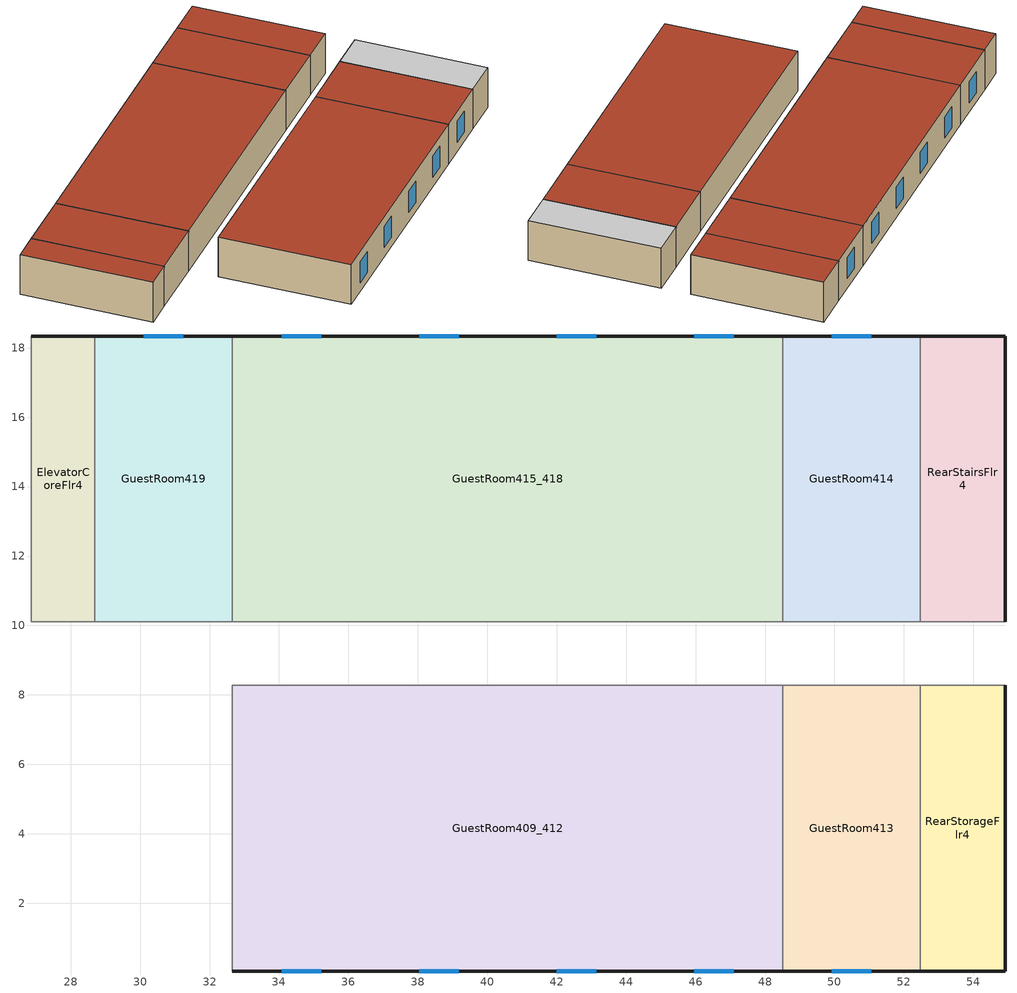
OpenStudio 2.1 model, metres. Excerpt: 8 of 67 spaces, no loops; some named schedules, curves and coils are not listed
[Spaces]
GuestRoom413
 floor to GuestRoom313: 52.47,8.28 52.47,0.05 48.51,0.05 48.51,8.28 z8.84
 wall outside: 48.51,0.05 52.47,0.05 z8.84:11.58
 wall to GuestRoom409_412: 48.51,8.28 48.51,0.05 z8.84:11.58
 wall to CorridorFlr4: 52.47,8.28 48.51,8.28 z8.84:11.58
 wall to RearStorageFlr4: 52.47,0.05 52.47,8.28 z8.84:11.58
 window (Window U-1.027602984 and Window SHGC 0.54): 49.92,0.05 51.06,0.05 z9.49:10.93
 roof outside: 52.47,0.05 52.47,8.28 48.51,8.28 48.51,0.05 z11.58
GuestRoom415_418
 floor to GuestRoom315_318: 48.51,18.34 48.51,10.11 32.66,10.11 32.66,18.34 z8.84
 wall outside: 48.51,18.34 32.66,18.34 z8.84:11.58
 wall to GuestRoom414: 48.51,10.11 48.51,18.34 z8.84:11.58
 wall to CorridorFlr4: 32.66,10.11 48.51,10.11 z8.84:11.58
 wall to GuestRoom419: 32.66,18.34 32.66,10.11 z8.84:11.58
 window (Window U-1.027602984 and Window SHGC 0.54): 35.21,18.34 34.07,18.34 / 39.17,18.34 38.04,18.34 / 47.1,18.34 45.96,18.34 / 43.14,18.34 42,18.34 z9.49:10.93
 roof outside: 48.51,10.11 48.51,18.34 32.66,18.34 32.66,10.11 z11.58
GuestRoom414
 floor to GuestRoom314: 52.47,18.34 52.47,10.11 48.51,10.11 48.51,18.34 z8.84
 wall outside: 52.47,18.34 48.51,18.34 z8.84:11.58
 wall to CorridorFlr4: 48.51,10.11 52.47,10.11 z8.84:11.58
 wall to RearStairsFlr4: 52.47,10.11 52.47,18.34 z8.84:11.58
 window (Window U-1.027602984 and Window SHGC 0.54): 51.06,18.34 49.92,18.34 z9.49:10.93
 roof outside: 52.47,10.11 52.47,18.34 48.51,18.34 48.51,10.11 z11.58
RearStairsFlr4
 floor to RearStairsFlr3: 54.91,18.34 54.91,10.11 52.47,10.11 52.47,18.34 z8.84
 wall outside: 54.91,10.11 54.91,18.34 52.47,18.34 z8.84:11.58
 wall to CorridorFlr4: 52.47,10.11 54.91,10.11 z8.84:11.58
 roof outside: 54.91,10.11 54.91,18.34 52.47,18.34 52.47,10.11 z11.58
GuestRoom409_412
 floor to GuestRoom309_312: 48.51,8.28 48.51,0.05 32.66,0.05 32.66,8.28 z8.84
 wall outside: 32.66,0.05 48.51,0.05 z8.84:11.58
 wall to CorridorFlr4: 48.51,8.28 32.66,8.28 z8.84:11.58
 wall to GuestRoom406_408: 32.66,8.28 32.66,0.05 z8.84:11.58
 window (Window U-1.027602984 and Window SHGC 0.54): 42,0.05 43.14,0.05 / 38.04,0.05 39.17,0.05 / 45.96,0.05 47.1,0.05 / 34.07,0.05 35.21,0.05 z9.49:10.93
 roof outside: 48.51,0.05 48.51,8.28 32.66,8.28 32.66,0.05 z11.58
RearStorageFlr4
 floor to RearStorageFlr3: 54.91,8.28 54.91,0.05 52.47,0.05 52.47,8.28 z8.84
 wall outside: 52.47,0.05 54.91,0.05 54.91,8.28 z8.84:11.58
 wall to CorridorFlr4: 54.91,8.28 52.47,8.28 z8.84:11.58
 ceiling adiabatic (Floor Adiabatic construction): 54.91,0.05 54.91,8.28 52.47,8.28 52.47,0.05 z11.58
GuestRoom419
 floor to GuestRoom319: 32.66,18.34 32.66,10.11 28.7,10.11 28.7,18.34 z8.84
 wall outside: 32.66,18.34 28.7,18.34 z8.84:11.58
 wall to ElevatorCoreFlr4: 28.7,18.34 28.7,10.11 z8.84:11.58
 wall to CorridorFlr4: 28.7,10.11 32.66,10.11 z8.84:11.58
 window (Window U-1.027602984 and Window SHGC 0.54): 31.25,18.34 30.11,18.34 z9.49:10.93
 roof outside: 32.66,10.11 32.66,18.34 28.7,18.34 28.7,10.11 z11.58
ElevatorCoreFlr4
 floor to ElevatorCoreFlr3: 28.7,18.34 28.7,10.11 26.87,10.11 26.87,18.34 z8.84
 wall outside: 28.7,18.34 26.87,18.34 z8.84:11.58
 wall to CorridorFlr4: 26.87,18.34 26.87,10.11 28.7,10.11 z8.84:11.58
 roof outside: 28.7,10.11 28.7,18.34 26.87,18.34 26.87,10.11 z11.58
[Site]
Miami Intl Ap_FL_USA: Latitude {deg}=25.82; Longitude {deg}=-80.3; Time Zone {hr}=-5; Elevation {m}=11; Terrain=City
[Building]
DOE Ref Pre-1980-SmallHotel-ASHRAE 169-2006-1A created: 2017-12-25 09:25:50 -0700: North Axis {deg}=0; Default Construction Set=DOE Ref Pre-1980 - SmHotel - ASHRAE 169-2006-1A adj ext wall insulation adj roof insulation; Standards Building Type=SmallHotel
[Site:GroundTemperature:BuildingSurface]
22.509, 22.645, 22.781, 22.956, 23.052, 23.08, 23.116, 23.108, 23.133, 23.139, 23.077, 22.913
[Site:WaterMainsTemperature]
Calculation Method=Correlation; Annual Average Outdoor Air Temperature {C}=24.4917; Maximum Difference In Monthly Average Outdoor Air Temperatures {deltaC}=8.7
[SizingPeriod:DesignDay] Barometric Pressure {Pa}=101193; Sky Clearness=0; Rain Indicator=0; Snow Indicator=0; Day of Month=21; Daylight Saving Time Indicator=0; Humidity Indicating Type=Wetbulb; Dry-Bulb Temperature Range Modifier Type=DefaultMultipliers
Name | Maximum Dry-Bulb Temperature {C} | Daily Dry-Bulb Temperature Range {deltaC} | Humidity Indicating Conditions at Maximum Dry-Bulb | Wind Speed {m/s} | Wind Direction {deg} | Month | Day Type | Solar Model Indicator | ASHRAE Taub | ASHRAE Taud
Miami Intl Ap Ann Clg .4% Condns DB=>MWB | 33.2 | 6.7 | 25.3 | 4.5 | 140 | 7 | SummerDesignDay | ASHRAETau | 0.528 | 1.905
Miami Intl Ap Ann Htg 99.6% Condns DB | 8.7 | 0 | 8.7 | 3.8 | 340 | 1 | WinterDesignDay | ASHRAEClearSky
[ClimateZones]
Climate Zone Value 1=1A; Climate Zone Institution Name 2=CEC; Climate Zone Document Name 2=California Climate Zone Descriptions; Climate Zone Document Year 2=1995
[Material:NoMass]
Name | Roughness | Thermal Resistance {m2-K/W} | Thermal Absorptance | Solar Absorptance | Visible Absorptance
CP02 CARPET PAD | VeryRough | 0.21648 | 0.9 | 0.7 | 0.8
Nonres_Floor_Insulation | MediumSmooth | 2.88292 | 0.9 | 0.7 | 0.7
Typical Carpet Pad | Smooth | 0.21648 | 0.9 | 0.7 | 0.8
Typical Insulation | Smooth | 0.0282222 | 0.9 | 0.7 | 0.7
Typical Insulation R-2.17_R-value 2.265257571 (ft^2*h*R/Btu) | Smooth | 0.398935 | 0.9 | 0.7 | 0.7
Typical Insulation R-8.88_R-value 8.88 (ft^2*h*R/Btu) | Smooth | 1.56386
[Material]
Name | Roughness | Thickness {m} | Conductivity {W/m-K} | Density {kg/m3} | Specific Heat {J/kg-K} | Thermal Absorptance | Solar Absorptance | Visible Absorptance
100mm Normalweight concrete floor | MediumSmooth | 0.1016 | 2.31 | 2322 | 832
G01 13mm gypsum board | Smooth | 0.0127 | 0.16 | 800 | 1090 | 0.9 | 0.7 | 0.5
4 in. Normalweight Concrete Floor | MediumRough | 0.1016 | 2.31 | 2322 | 832 | 0.9 | 0.7 | 0.7
25mm Stucco | Smooth | 0.0254 | 0.72 | 1856 | 840 | 0.9 | 0.7 | 0.7
5/8 in. Gypsum Board | MediumSmooth | 0.0159 | 0.16 | 800 | 1090 | 0.9 | 0.7 | 0.7
HW CONCRETE | Rough | 0.1016 | 1.31125 | 2240 | 837.36 | 0.9 | 0.7 | 0.7
8 in. Concrete Block Basement Wall | MediumRough | 0.2032 | 1.326 | 1842 | 912 | 0.9 | 0.7 | 0.7
F08 Metal surface | Smooth | 0.0008 | 45.28 | 7824 | 500 | 0.9 | 0.7 | 0.7
G05 25mm wood | MediumSmooth | 0.0254 | 0.15 | 608 | 1630 | 0.9 | 0.5 | 0.5
Std Wood 6inch | MediumSmooth | 0.15 | 0.12 | 540 | 1210 | 0.9 | 0.7 | 0.7
Roof Membrane | VeryRough | 0.00950001 | 0.16 | 1121.29 | 1460 |  | 0.77
Metal Roof Surface | Smooth | 0.000799998 | 45.28 | 7824 | 500
[Construction]
Floor Adiabatic construction: CP02 CARPET PAD, 100mm Normalweight concrete floor, Nonres_Floor_Insulation
Typical Insulated Exterior Mass Floor: 4 in. Normalweight Concrete Floor, Typical Carpet Pad
Typical Interior Floor: 100mm Normalweight concrete floor, CP02 CARPET PAD
Typical Interior Wall: G01 13mm gypsum board, G01 13mm gypsum board
Typical Interior Ceiling: CP02 CARPET PAD, 100mm Normalweight concrete floor
ext-slab-mass: HW CONCRETE, CP02 CARPET PAD
Typical Insulated Basement Mass Wall: 8 in. Concrete Block Basement Wall
U 1.22 SHGC 0.54 Simple Glazing Window: U 1.22 SHGC 0.54 Simple Glazing
Typical Insulated Metal Door: F08 Metal surface, Typical Insulation
Typical Overhead Door: Typical Insulation
Typical Interior Window: Clear 3mm
Typical Interior Door; Typical Interior Partition: G05 25mm wood
InteriorFurnishings: Std Wood 6inch
Typical Insulated Steel Framed Exterior Wall R-4.35 adj ext wall insulation: 25mm Stucco, 5/8 in. Gypsum Board, Typical Insulation R-2.17_R-value 2.265257571 (ft^2*h*R/Btu), 5/8 in. Gypsum Board
Typical IEAD Roof R-10.0 adj roof insulation: Roof Membrane, Typical Insulation R-8.88_R-value 8.88 (ft^2*h*R/Btu), Metal Roof Surface
Window U-1.027602984 and Window SHGC 0.54: Simple Glazing Material U-1.027602984 and SHGC 0.54
[DefaultConstructionSet]
DOE Ref Pre-1980 - SmHotel - ASHRAE 169-2006-1A adj ext wall insulation adj roof insulation: Default Exterior Surface Constructions=Default Surface Constructions 1 adj ext wall insulation adj roof insulation; Default Interior Surface Constructions=Default Surface Constructions 2; Default Ground Contact Surface Constructions=Default Surface Constructions 3; Default Exterior SubSurface Constructions=Default Sub Surface Constructions 1; Default Interior SubSurface Constructions=Default Sub Surface Constructions 2; Interior Partition Construction=Typical Interior Partition
[DefaultSurfaceConstructions]
Name | Floor Construction | Wall Construction | Roof Ceiling Construction
Default Surface Constructions 2 | Typical Interior Floor | Typical Interior Wall | Typical Interior Ceiling
Default Surface Constructions 3 | ext-slab-mass | Typical Insulated Basement Mass Wall
Default Surface Constructions 1 adj ext wall insulation adj roof insulation | Typical Insulated Exterior Mass Floor | Typical Insulated Steel Framed Exterior Wall R-4.35 adj ext wall insulation | Typical IEAD Roof R-10.0 adj roof insulation
[DefaultSubSurfaceConstructions]
Name | Fixed Window Construction | Operable Window Construction | Door Construction | Overhead Door Construction | Tubular Daylight Dome Construction | Tubular Daylight Diffuser Construction
Default Sub Surface Constructions 1 | U 1.22 SHGC 0.54 Simple Glazing Window | U 1.22 SHGC 0.54 Simple Glazing Window | Typical Insulated Metal Door | Typical Overhead Door | Typical Interior Window | Typical Interior Window
Default Sub Surface Constructions 2 | Typical Interior Window | Typical Interior Window | Typical Interior Door
[WindowMaterial:SimpleGlazingSystem] Solar Heat Gain Coefficient=0.54
Name | U-Factor {W/m2-K} | Visible Transmittance
U 1.22 SHGC 0.54 Simple Glazing | 6.92748 | 0.38
Simple Glazing Material U-1.027602984 and SHGC 0.54 | 5.835
[WindowMaterial:Glazing]
Clear 3mm: Optical Data Type=SpectralAverage; Thickness {m}=0.003; Solar Transmittance at Normal Incidence=0.837; Front Side Solar Reflectance at Normal Incidence=0.075; Back Side Solar Reflectance at Normal Incidence=0.075; Visible Transmittance at Normal Incidence=0.898; Front Side Visible Reflectance at Normal Incidence=0.081; Back Side Visible Reflectance at Normal Incidence=0.081; Infrared Transmittance at Normal Incidence=0; Front Side Infrared Hemispherical Emissivity=0.84; Back Side Infrared Hemispherical Emissivity=0.84; Conductivity {W/m-K}=0.9; Dirt Correction Factor for Solar and Visible Transmittance=1; Solar Diffusing=No
[Space] Building Story=BuildingStory4; Part of Total Floor Area=Yes
Name | Space Type | Thermal Zone
GuestRoom413 | SmallHotel GuestRoom | GuestRoom413 ZN
GuestRoom414 | SmallHotel GuestRoom | GuestRoom414 ZN
GuestRoom415_418 | SmallHotel GuestRoom | GuestRoom415_418 ZN
RearStairsFlr4 | SmallHotel Stair | RearStairsFlr4 ZN
GuestRoom409_412 | SmallHotel GuestRoom | GuestRoom409_412 ZN
RearStorageFlr4 | SmallHotel Storage | RearStorageFlr4 ZN
GuestRoom419 | SmallHotel GuestRoom | GuestRoom419 ZN
ElevatorCoreFlr4 | SmallHotel ElevatorCore | ElevatorCoreFlr4 ZN
[SpaceType] Standards Building Type=SmallHotel
Name | Default Schedule Set | Design Specification Outdoor Air Object | Standards Space Type
SmallHotel ElevatorCore | SmallHotel ElevatorCore Schedule Set | SmallHotel ElevatorCore Ventilation | ElevatorCore
SmallHotel Stair | SmallHotel Stair Schedule Set | SmallHotel Stair Ventilation | Stair
SmallHotel Storage | SmallHotel Storage Schedule Set | SmallHotel Storage Ventilation | Storage
SmallHotel GuestRoom | SmallHotel GuestRoom Schedule Set | SmallHotel GuestRoom Ventilation | GuestRoom
[DesignSpecification:OutdoorAir]
Name | Outdoor Air Flow per Person {m3/s-person} | Outdoor Air Flow per Floor Area {m3/s-m2} | Outdoor Air Flow Air Changes per Hour {1/hr} | Outdoor Air Method
SmallHotel ElevatorCore Ventilation; SmallHotel Stair Ventilation; SmallHotel Storage Ventilation | 0 | 0 | 0
SmallHotel GuestRoom Ventilation |  | 0.0004318 |  | Sum
[ThermostatSetpoint:DualSetpoint]
Name | Heating Setpoint Temperature Schedule | Cooling Setpoint Temperature Schedule
SmallHotel Stair Thermostat 1; SmallHotel Storage Thermostat 6 | SmallHotel UnitHeater HtgSP Sch | SmallHotel UnitHeater ClgSP Sch
SmallHotel ElevatorCore Thermostat 1
SmallHotel GuestRoom Thermostat 14; SmallHotel GuestRoom Thermostat 21; SmallHotel GuestRoom Thermostat 23; SmallHotel GuestRoom Thermostat 31; SmallHotel GuestRoom Thermostat 34 | SmallHotel HtgSetp | SmallHotel ClgSetp
[Lights:Definition] Design Level Calculation Method=Watts/Area; Fraction Radiant=0.7; Fraction Visible=0.2
Name | Watts per Space Floor Area {W/m2}
SmallHotel GuestRoom Lights Definition | 18.7292
SmallHotel Stair Lights Definition | 8.82641
SmallHotel Storage Lights Definition | 4.84376
[Lights]
Name | Lights Definition | Space or SpaceType
SmallHotel GuestRoom Lights | SmallHotel GuestRoom Lights Definition | SmallHotel GuestRoom
SmallHotel Stair Lights | SmallHotel Stair Lights Definition | SmallHotel Stair
SmallHotel Storage Lights | SmallHotel Storage Lights Definition | SmallHotel Storage
[SpaceInfiltration:DesignFlowRate] Design Flow Rate Calculation Method=Flow/ExteriorWallArea; Flow per Exterior Surface Area {m3/s-m2}=0.00113386
Name | Space or SpaceType
SmallHotel ElevatorCore Infiltration | SmallHotel ElevatorCore
SmallHotel GuestRoom Infiltration | SmallHotel GuestRoom
SmallHotel Stair Infiltration | SmallHotel Stair
SmallHotel Storage Infiltration | SmallHotel Storage
[DefaultScheduleSet] Infiltration Schedule=SmallHotel Infil Half On
Name | Electric Equipment Schedule | Number of People Schedule | People Activity Level Schedule | Lighting Schedule
SmallHotel ElevatorCore Schedule Set | SmallHotel BLDG ELEVATORS
SmallHotel GuestRoom Schedule Set | SmallHotel GuestRoom Equip | SmallHotel Bldg Occ | SmallHotel Activity | SmallHotel Bldg Light
SmallHotel Stair Schedule Set | SmallHotel Bldg Equip | SmallHotel Bldg Occ | SmallHotel Activity | Always On
SmallHotel Storage Schedule Set | SmallHotel Bldg Equip | SmallHotel Bldg Occ | SmallHotel Activity | SmallHotel Bldg Light
[ElectricEquipment:Definition]
SmallHotel GuestRoom Elec Equip Definition: Design Level Calculation Method=Watts/Area; Watts per Space Floor Area {W/m2}=8.07293; Fraction Radiant=0.5
[ElectricEquipment]
SmallHotel GuestRoom Elec Equip: Electric Equipment Definition=SmallHotel GuestRoom Elec Equip Definition; Space or SpaceType=SmallHotel GuestRoom
[People:Definition]
SmallHotel GuestRoom People Definition: Number of People Calculation Method=People/Area; People per Space Floor Area {person/m2}=0.0430556; Fraction Radiant=0.3
[People]
SmallHotel GuestRoom People: People Definition=SmallHotel GuestRoom People Definition; Space or SpaceType=SmallHotel GuestRoom; Work Efficiency Schedule=Work Efficiency Schedule; Clothing Insulation Schedule=Clothing Schedule; Air Velocity Schedule=Air Velocity Schedule
[InternalMass:Definition]
Internal Mass Definition 1: Construction=InteriorFurnishings; Design Level Calculation Method=SurfaceArea/Area; Surface Area per Space Floor Area=2
[InternalMass] Internal Mass Definition=Internal Mass Definition 1
Name | Space or SpaceType
GuestRoom409_412 Mass | GuestRoom409_412
GuestRoom413 Mass | GuestRoom413
GuestRoom414 Mass | GuestRoom414
GuestRoom415_418 Mass | GuestRoom415_418
GuestRoom419 Mass | GuestRoom419
RearStairsFlr4 Mass | RearStairsFlr4
RearStorageFlr4 Mass | RearStorageFlr4
[ThermalZone] Use Ideal Air Loads=No
Name | Thermostat
RearStairsFlr4 ZN | SmallHotel Stair Thermostat 1
ElevatorCoreFlr4 ZN | SmallHotel ElevatorCore Thermostat 1
GuestRoom414 ZN | SmallHotel GuestRoom Thermostat 14
GuestRoom419 ZN | SmallHotel GuestRoom Thermostat 21
GuestRoom409_412 ZN | SmallHotel GuestRoom Thermostat 23
RearStorageFlr4 ZN | SmallHotel Storage Thermostat 6
GuestRoom415_418 ZN | SmallHotel GuestRoom Thermostat 31
GuestRoom413 ZN | SmallHotel GuestRoom Thermostat 34
[Coil:Cooling:DX:SingleSpeed] Availability Schedule=Always On Discrete; Rated Total Cooling Capacity {W}=autosize; Rated Sensible Heat Ratio=autosize; Rated Air Flow Rate {m3/s}=autosize; Rated Evaporator Fan Power Per Volume Flow Rate {W/(m3/s)}=773.3; Condenser Type=AirCooled; Evaporative Condenser Effectiveness=0; Evaporative Condenser Air Flow Rate {m3/s}=Autosize; Evaporative Condenser Pump Rated Power Consumption {W}=Autosize; Crankcase Heater Capacity {W}=0; Maximum Outdoor Dry-Bulb Temperature for Crankcase Heater Operation {C}=0; Basin Heater Capacity {W/K}=0; Basin Heater Setpoint Temperature {C}=10
Name | Rated COP {W/W} | Total Cooling Capacity Function of Temperature Curve | Total Cooling Capacity Function of Flow Fraction Curve | Energy Input Ratio Function of Temperature Curve | Energy Input Ratio Function of Flow Fraction Curve | Part Load Fraction Correlation Curve
CorridorFlr3 ZN PTAC 1spd DX AC Clg Coil 20kBtu/hr 7.6EER | 2.58052 | DOE Ref DX Clg Coil Cool-Cap-fT 2 | DOE Ref DX Clg Coil Cool-CAP-fFlow 2 | DOE Ref DX Clg Coil Cool-EIR-fT 2 | DOE Ref DX Clg Coil Cool-EIR-fFlow 2 | DOE Ref DX Clg Coil Cool-PLF-fPLR 2
CorridorFlr4 ZN PTAC 1spd DX AC Clg Coil 26kBtu/hr 7.6EER | 2.58426 | DOE Ref DX Clg Coil Cool-Cap-fT 3 | DOE Ref DX Clg Coil Cool-CAP-fFlow 3 | DOE Ref DX Clg Coil Cool-EIR-fT 3 | DOE Ref DX Clg Coil Cool-EIR-fFlow 3 | DOE Ref DX Clg Coil Cool-PLF-fPLR 3
EmployeeLoungeFlr1 ZN PTAC 1spd DX AC Clg Coil 26kBtu/hr 7.6EER | 2.58414 | DOE Ref DX Clg Coil Cool-Cap-fT 4 | DOE Ref DX Clg Coil Cool-CAP-fFlow 4 | DOE Ref DX Clg Coil Cool-EIR-fT 4 | DOE Ref DX Clg Coil Cool-EIR-fFlow 4 | DOE Ref DX Clg Coil Cool-PLF-fPLR 4
ExerciseCenterFlr1 ZN PTAC 1spd DX AC Clg Coil 14kBtu/hr 7.8EER | 2.64225 | DOE Ref DX Clg Coil Cool-Cap-fT 5 | DOE Ref DX Clg Coil Cool-CAP-fFlow 5 | DOE Ref DX Clg Coil Cool-EIR-fT 5 | DOE Ref DX Clg Coil Cool-EIR-fFlow 5 | DOE Ref DX Clg Coil Cool-PLF-fPLR 5
FrontLoungeFlr1 ZN PTAC 1spd DX AC Clg Coil 79kBtu/hr 7.6EER | 2.61608 | DOE Ref DX Clg Coil Cool-Cap-fT 6 | DOE Ref DX Clg Coil Cool-CAP-fFlow 6 | DOE Ref DX Clg Coil Cool-EIR-fT 6 | DOE Ref DX Clg Coil Cool-EIR-fFlow 6 | DOE Ref DX Clg Coil Cool-PLF-fPLR 6
FrontOfficeFlr1 ZN PTAC 1spd DX AC Clg Coil 37kBtu/hr 7.6EER | 2.59088 | DOE Ref DX Clg Coil Cool-Cap-fT 7 | DOE Ref DX Clg Coil Cool-CAP-fFlow 7 | DOE Ref DX Clg Coil Cool-EIR-fT 7 | DOE Ref DX Clg Coil Cool-EIR-fFlow 7 | DOE Ref DX Clg Coil Cool-PLF-fPLR 7
LaundryRoomFlr1 ZN PTAC 1spd DX AC Clg Coil 78kBtu/hr 7.6EER | 2.6151 | DOE Ref DX Clg Coil Cool-Cap-fT 43 | DOE Ref DX Clg Coil Cool-CAP-fFlow 43 | DOE Ref DX Clg Coil Cool-EIR-fT 43 | DOE Ref DX Clg Coil Cool-EIR-fFlow 43 | DOE Ref DX Clg Coil Cool-PLF-fPLR 43
MechanicalRoomFlr1 ZN PTAC 1spd DX AC Clg Coil 5kBtu/hr 8.9EER | 3.00463 | DOE Ref DX Clg Coil Cool-Cap-fT 44 | DOE Ref DX Clg Coil Cool-CAP-fFlow 44 | DOE Ref DX Clg Coil Cool-EIR-fT 44 | DOE Ref DX Clg Coil Cool-EIR-fFlow 44 | DOE Ref DX Clg Coil Cool-PLF-fPLR 44
MeetingRoomFlr1 ZN PTAC 1spd DX AC Clg Coil 43kBtu/hr 7.6EER | 2.59455 | DOE Ref DX Clg Coil Cool-Cap-fT 45 | DOE Ref DX Clg Coil Cool-CAP-fFlow 45 | DOE Ref DX Clg Coil Cool-EIR-fT 45 | DOE Ref DX Clg Coil Cool-EIR-fFlow 45 | DOE Ref DX Clg Coil Cool-PLF-fPLR 45
RestroomFlr1 ZN PTAC 1spd DX AC Clg Coil 6kBtu/hr 8.9EER | 3.00543 | DOE Ref DX Clg Coil Cool-Cap-fT 46 | DOE Ref DX Clg Coil Cool-CAP-fFlow 46 | DOE Ref DX Clg Coil Cool-EIR-fT 46 | DOE Ref DX Clg Coil Cool-EIR-fFlow 46 | DOE Ref DX Clg Coil Cool-PLF-fPLR 46
[ZoneHVAC:PackagedTerminalAirConditioner] Availability Schedule=Always On Discrete; Supply Air Flow Rate During Cooling Operation {m3/s}=Autosize; Supply Air Flow Rate During Heating Operation {m3/s}=Autosize; Supply Air Flow Rate When No Cooling or Heating is Needed {m3/s}=Autosize; Outdoor Air Flow Rate During Cooling Operation {m3/s}=Autosize; Outdoor Air Flow Rate During Heating Operation {m3/s}=Autosize; Outdoor Air Flow Rate When No Cooling or Heating is Needed {m3/s}=Autosize; Fan Placement=DrawThrough
Name | Supply Air Fan | Heating Coil | Cooling Coil | Supply Air Fan Operating Mode Schedule
GuestRoom101 ZN PTAC | GuestRoom101 ZN PTAC Fan | GuestRoom101 ZN PTAC Electric Htg Coil | GuestRoom101 ZN PTAC 1spd DX AC Clg Coil 8kBtu/hr 8.7EER | ALWAYS_OFF
GuestRoom102 ZN PTAC | GuestRoom102 ZN PTAC Fan | GuestRoom102 ZN PTAC Electric Htg Coil | GuestRoom102 ZN PTAC 1spd DX AC Clg Coil 8kBtu/hr 8.7EER | ALWAYS_OFF 1
GuestRoom103 ZN PTAC | GuestRoom103 ZN PTAC Fan | GuestRoom103 ZN PTAC Electric Htg Coil | GuestRoom103 ZN PTAC 1spd DX AC Clg Coil 9kBtu/hr 8.5EER | ALWAYS_OFF 2
GuestRoom104 ZN PTAC | GuestRoom104 ZN PTAC Fan | GuestRoom104 ZN PTAC Electric Htg Coil | GuestRoom104 ZN PTAC 1spd DX AC Clg Coil 9kBtu/hr 8.6EER | ALWAYS_OFF 3
GuestRoom105 ZN PTAC | GuestRoom105 ZN PTAC Fan | GuestRoom105 ZN PTAC Electric Htg Coil | GuestRoom105 ZN PTAC 1spd DX AC Clg Coil 8kBtu/hr 8.6EER | ALWAYS_OFF 4
GuestRoom201 ZN PTAC | GuestRoom201 ZN PTAC Fan | GuestRoom201 ZN PTAC Electric Htg Coil | GuestRoom201 ZN PTAC 1spd DX AC Clg Coil 13kBtu/hr 7.9EER | ALWAYS_OFF 5
GuestRoom202_205 ZN PTAC | GuestRoom202_205 ZN PTAC Fan | GuestRoom202_205 ZN PTAC Electric Htg Coil | GuestRoom202_205 ZN PTAC 1spd DX AC Clg Coil 35kBtu/hr 7.6EER | ALWAYS_OFF 6
GuestRoom206_208 ZN PTAC | GuestRoom206_208 ZN PTAC Fan | GuestRoom206_208 ZN PTAC Electric Htg Coil | GuestRoom206_208 ZN PTAC 1spd DX AC Clg Coil 28kBtu/hr 7.6EER | ALWAYS_OFF 7
GuestRoom209_212 ZN PTAC | GuestRoom209_212 ZN PTAC Fan | GuestRoom209_212 ZN PTAC Electric Htg Coil | GuestRoom209_212 ZN PTAC 1spd DX AC Clg Coil 34kBtu/hr 7.6EER | ALWAYS_OFF 8
GuestRoom213 ZN PTAC | GuestRoom213 ZN PTAC Fan | GuestRoom213 ZN PTAC Electric Htg Coil | GuestRoom213 ZN PTAC 1spd DX AC Clg Coil 10kBtu/hr 8.5EER | ALWAYS_OFF 9
[Exterior:Lights:Definition]
NonDimming Exterior Lights Def: Design Level {W}=16715
[Exterior:Lights]
NonDimming Exterior Lights Def: Exterior Lights Definition=NonDimming Exterior Lights Def; Control Option=AstronomicalClock
[BuildingStory]
BuildingStory4; AtticStory
